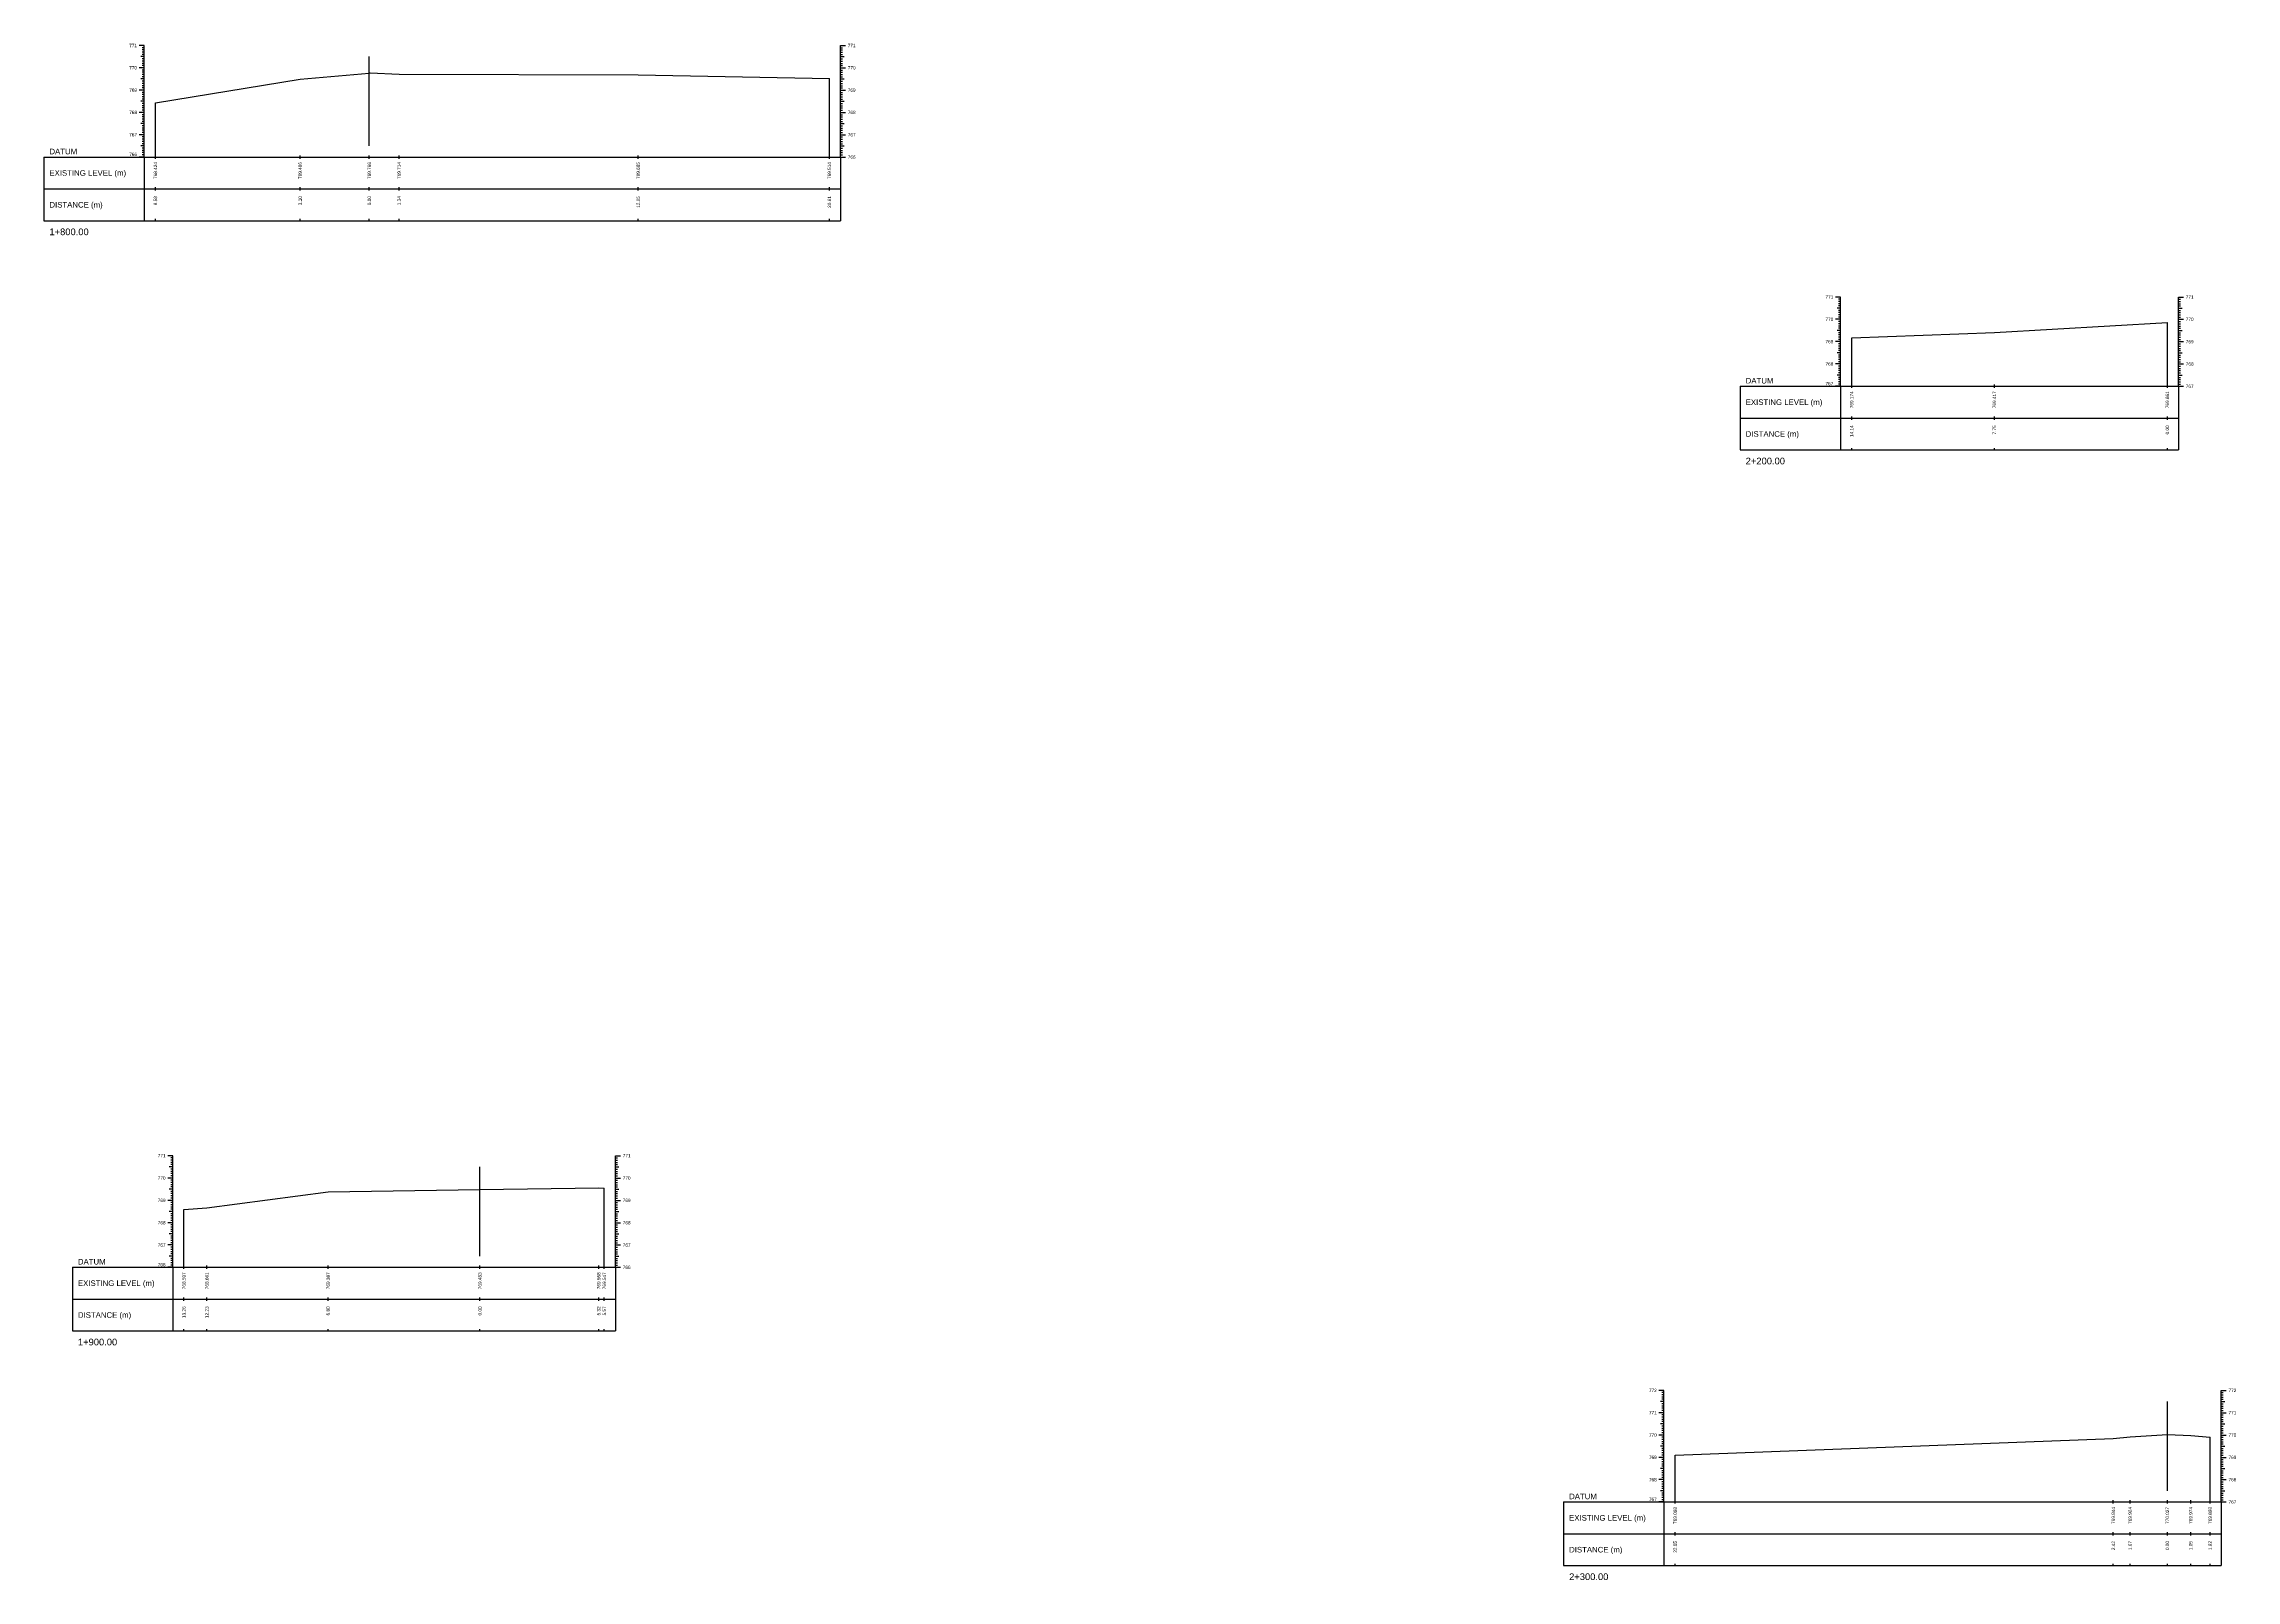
# Model space of a CAD drawing. Header units: millimetres. Extents: x 505 to 14020, y 627 to 6964.
# Drawn here: x 11175 to 12157, y 4709 to 5398 of the extents above; entities that cross this region are included whole.
import ezdxf
from ezdxf.enums import TextEntityAlignment as Align

# ---------------------------------------------------------------- set-up
doc = ezdxf.new("R2010")
doc.units = ezdxf.units.MM
for name, color, linetype in [('CL', 4, 'Continuous'), ('CS_Drawing', 7, 'Continuous'), ('GL', 3, 'Continuous')]:
    doc.layers.add(name, color=color, linetype=linetype)
doc.styles.get("Standard").update_dxf_attribs({"font": 'arial.ttf'})

msp = doc.modelspace()

# ---------------------------------------------------------------- linework, layer by layer
at = {"layer": 'CL', "ltscale": 10}
for p, q in [((11320.826, 5351.814), (11320.826, 5391.814)), ((11370.392, 4854.267), (11370.392, 4894.267)), ((12126.311, 4749.098), (12126.311, 4789.098))]:
    msp.add_line(p, q, dxfattribs=at)
at = {"layer": 'CS_Drawing'}
for p, q in [((11220.026, 5396.814), (11217.776, 5396.814)), ((11220.026, 5396.814), (11218.451, 5396.814)), ((11220.026, 5391.814), (11218.451, 5391.814)), ((11220.026, 5396.814), (11219.126, 5396.814)), ((11220.026, 5395.814), (11219.126, 5395.814)), ((11220.026, 5394.814), (11219.126, 5394.814)), ((11220.026, 5393.814), (11219.126, 5393.814)), ((11220.026, 5392.814), (11219.126, 5392.814)), ((11220.026, 5391.814), (11219.126, 5391.814)), ((11220.026, 5346.814), (11220.026, 5396.814)), ((11531.925, 5396.814), (11534.175, 5396.814)), ((11531.925, 5396.814), (11533.5, 5396.814)), ((11531.925, 5396.814), (11532.825, 5396.814)), ((11531.925, 5346.814), (11531.925, 5396.814)), ((11531.925, 5395.814), (11532.825, 5395.814)), ((11531.925, 5394.814), (11532.825, 5394.814)), ((11531.925, 5393.814), (11532.825, 5393.814)), ((11531.925, 5392.814), (11532.825, 5392.814)), ((11531.925, 5391.814), (11533.5, 5391.814)), ((11531.925, 5391.814), (11532.825, 5391.814)), ((11220.026, 5386.814), (11217.776, 5386.814)), ((11220.026, 5386.814), (11218.451, 5386.814)), ((11220.026, 5390.814), (11219.126, 5390.814)), ((11220.026, 5389.814), (11219.126, 5389.814)), ((11220.026, 5388.814), (11219.126, 5388.814)), ((11220.026, 5387.814), (11219.126, 5387.814)), ((11220.026, 5386.814), (11219.126, 5386.814)), ((11220.026, 5385.814), (11219.126, 5385.814)), ((11220.026, 5384.814), (11219.126, 5384.814)), ((11220.026, 5383.814), (11219.126, 5383.814)), ((11220.026, 5382.814), (11219.126, 5382.814)), ((11526.925, 5346.814), (11526.925, 5381.954)), ((11531.925, 5390.814), (11532.825, 5390.814)), ((11531.925, 5389.814), (11532.825, 5389.814)), ((11531.925, 5388.814), (11532.825, 5388.814)), ((11531.925, 5387.814), (11532.825, 5387.814)), ((11531.925, 5386.814), (11534.175, 5386.814)), ((11531.925, 5386.814), (11533.5, 5386.814)), ((11531.925, 5386.814), (11532.825, 5386.814)), ((11531.925, 5385.814), (11532.825, 5385.814)), ((11531.925, 5384.814), (11532.825, 5384.814)), ((11531.925, 5383.814), (11532.825, 5383.814)), ((11531.925, 5382.814), (11532.825, 5382.814)), ((11220.026, 5376.814), (11217.776, 5376.814)), ((11220.026, 5381.814), (11218.451, 5381.814)), ((11220.026, 5376.814), (11218.451, 5376.814)), ((11220.026, 5381.814), (11219.126, 5381.814)), ((11220.026, 5380.814), (11219.126, 5380.814)), ((11220.026, 5379.814), (11219.126, 5379.814)), ((11220.026, 5378.814), (11219.126, 5378.814)), ((11220.026, 5377.814), (11219.126, 5377.814)), ((11220.026, 5376.814), (11219.126, 5376.814)), ((11220.026, 5375.814), (11219.126, 5375.814)), ((11220.026, 5374.814), (11219.126, 5374.814)), ((11220.026, 5373.814), (11219.126, 5373.814)), ((11220.026, 5372.814), (11219.126, 5372.814)), ((11531.925, 5381.814), (11533.5, 5381.814)), ((11531.925, 5381.814), (11532.825, 5381.814)), ((11531.925, 5380.814), (11532.825, 5380.814)), ((11531.925, 5379.814), (11532.825, 5379.814)), ((11531.925, 5378.814), (11532.825, 5378.814)), ((11531.925, 5377.814), (11532.825, 5377.814)), ((11531.925, 5376.814), (11534.175, 5376.814)), ((11531.925, 5376.814), (11533.5, 5376.814)), ((11531.925, 5376.814), (11532.825, 5376.814)), ((11531.925, 5375.814), (11532.825, 5375.814)), ((11531.925, 5374.814), (11532.825, 5374.814)), ((11531.925, 5373.814), (11532.825, 5373.814)), ((11531.925, 5372.814), (11532.825, 5372.814)), ((11220.026, 5366.814), (11217.776, 5366.814)), ((11220.026, 5371.814), (11218.451, 5371.814)), ((11220.026, 5366.814), (11218.451, 5366.814)), ((11220.026, 5371.814), (11219.126, 5371.814)), ((11220.026, 5370.814), (11219.126, 5370.814)), ((11220.026, 5369.814), (11219.126, 5369.814)), ((11220.026, 5368.814), (11219.126, 5368.814)), ((11220.026, 5367.814), (11219.126, 5367.814)), ((11220.026, 5366.814), (11219.126, 5366.814)), ((11220.026, 5365.814), (11219.126, 5365.814)), ((11220.026, 5364.814), (11219.126, 5364.814)), ((11220.026, 5363.814), (11219.126, 5363.814)), ((11220.026, 5362.814), (11219.126, 5362.814)), ((11225.026, 5346.814), (11225.026, 5371.054)), ((11531.925, 5371.814), (11533.5, 5371.814)), ((11531.925, 5371.814), (11532.825, 5371.814)), ((11531.925, 5370.814), (11532.825, 5370.814)), ((11531.925, 5369.814), (11532.825, 5369.814)), ((11531.925, 5368.814), (11532.825, 5368.814)), ((11531.925, 5367.814), (11532.825, 5367.814)), ((11531.925, 5366.814), (11534.175, 5366.814)), ((11531.925, 5366.814), (11533.5, 5366.814)), ((11531.925, 5366.814), (11532.825, 5366.814)), ((11531.925, 5365.814), (11532.825, 5365.814)), ((11531.925, 5364.814), (11532.825, 5364.814)), ((11531.925, 5363.814), (11532.825, 5363.814)), ((11531.925, 5362.814), (11532.825, 5362.814)), ((11220.026, 5356.814), (11217.776, 5356.814)), ((11220.026, 5361.814), (11218.451, 5361.814)), ((11220.026, 5356.814), (11218.451, 5356.814)), ((11220.026, 5361.814), (11219.126, 5361.814)), ((11220.026, 5360.814), (11219.126, 5360.814)), ((11220.026, 5359.814), (11219.126, 5359.814)), ((11220.026, 5358.814), (11219.126, 5358.814)), ((11220.026, 5357.814), (11219.126, 5357.814)), ((11220.026, 5356.814), (11219.126, 5356.814)), ((11220.026, 5355.814), (11219.126, 5355.814)), ((11220.026, 5354.814), (11219.126, 5354.814)), ((11220.026, 5353.814), (11219.126, 5353.814)), ((11220.026, 5352.814), (11219.126, 5352.814)), ((11531.925, 5361.814), (11533.5, 5361.814)), ((11531.925, 5361.814), (11532.825, 5361.814)), ((11531.925, 5360.814), (11532.825, 5360.814)), ((11531.925, 5359.814), (11532.825, 5359.814)), ((11531.925, 5358.814), (11532.825, 5358.814)), ((11531.925, 5357.814), (11532.825, 5357.814)), ((11531.925, 5356.814), (11534.175, 5356.814)), ((11531.925, 5356.814), (11533.5, 5356.814)), ((11531.925, 5356.814), (11532.825, 5356.814)), ((11531.925, 5355.814), (11532.825, 5355.814)), ((11531.925, 5354.814), (11532.825, 5354.814)), ((11531.925, 5353.814), (11532.825, 5353.814)), ((11531.925, 5352.814), (11532.825, 5352.814)), ((11175.026, 5346.814), (11220.026, 5346.814)), ((11175.026, 5346.814), (11175.026, 5318.314)), ((11220.026, 5346.814), (11217.776, 5346.814)), ((11220.026, 5351.814), (11218.451, 5351.814)), ((11220.026, 5346.814), (11218.451, 5346.814)), ((11220.026, 5351.814), (11219.126, 5351.814)), ((11220.026, 5350.814), (11219.126, 5350.814)), ((11220.026, 5349.814), (11219.126, 5349.814)), ((11220.026, 5348.814), (11219.126, 5348.814)), ((11220.026, 5347.814), (11219.126, 5347.814)), ((11220.026, 5346.814), (11219.126, 5346.814)), ((11220.026, 5346.814), (11531.925, 5346.814)), ((11220.026, 5346.814), (11220.026, 5318.314)), ((11225.026, 5346.064), (11225.026, 5347.564)), ((11289.855, 5346.064), (11289.855, 5347.564)), ((11320.826, 5346.064), (11320.826, 5347.564)), ((11334.181, 5346.064), (11334.181, 5347.564)), ((11441.281, 5346.064), (11441.281, 5347.564)), ((11526.925, 5346.064), (11526.925, 5347.564)), ((11531.925, 5351.814), (11533.5, 5351.814)), ((11531.925, 5351.814), (11532.825, 5351.814)), ((11531.925, 5350.814), (11532.825, 5350.814)), ((11531.925, 5349.814), (11532.825, 5349.814)), ((11531.925, 5348.814), (11532.825, 5348.814)), ((11531.925, 5347.814), (11532.825, 5347.814)), ((11531.925, 5346.814), (11534.175, 5346.814)), ((11531.925, 5346.814), (11533.5, 5346.814)), ((11531.925, 5346.814), (11532.825, 5346.814)), ((11531.925, 5346.814), (11531.925, 5318.314)), ((11225.026, 5331.814), (11225.026, 5333.314)), ((11289.855, 5331.814), (11289.855, 5333.314)), ((11320.826, 5331.814), (11320.826, 5333.314)), ((11334.181, 5331.814), (11334.181, 5333.314)), ((11441.281, 5331.814), (11441.281, 5333.314)), ((11526.925, 5331.814), (11526.925, 5333.314)), ((11175.026, 5332.564), (11220.026, 5332.564)), ((11220.026, 5332.564), (11531.925, 5332.564)), ((11220.026, 5332.564), (11531.925, 5332.564)), ((11175.026, 5318.314), (11220.026, 5318.314)), ((11220.026, 5318.314), (11531.925, 5318.314)), ((11225.026, 5318.314), (11225.026, 5319.064)), ((11289.855, 5318.314), (11289.855, 5319.064)), ((11320.826, 5318.314), (11320.826, 5319.064)), ((11334.181, 5318.314), (11334.181, 5319.064)), ((11441.281, 5318.314), (11441.281, 5319.064)), ((11526.925, 5318.314), (11526.925, 5319.064)), ((11979.911, 5284.098), (11977.661, 5284.098)), ((11979.911, 5284.098), (11978.336, 5284.098)), ((11979.911, 5244.098), (11979.911, 5284.098)), ((12131.311, 5284.098), (12133.561, 5284.098)), ((12131.311, 5284.098), (12132.886, 5284.098)), ((12131.311, 5244.098), (12131.311, 5284.098)), ((11979.911, 5274.098), (11977.661, 5274.098)), ((11979.911, 5279.098), (11978.336, 5279.098)), ((11979.911, 5274.098), (11978.336, 5274.098)), ((11979.911, 5283.098), (11979.011, 5283.098)), ((11979.911, 5282.098), (11979.011, 5282.098)), ((11979.911, 5281.098), (11979.011, 5281.098)), ((11979.911, 5280.098), (11979.011, 5280.098)), ((11979.911, 5279.098), (11979.011, 5279.098)), ((11979.911, 5278.098), (11979.011, 5278.098)), ((11979.911, 5277.098), (11979.011, 5277.098)), ((11979.911, 5276.098), (11979.011, 5276.098)), ((11979.911, 5275.098), (11979.011, 5275.098)), ((11979.911, 5274.098), (11979.011, 5274.098)), ((12131.311, 5283.098), (12132.211, 5283.098)), ((12131.311, 5282.098), (12132.211, 5282.098)), ((12131.311, 5281.098), (12132.211, 5281.098)), ((12131.311, 5280.098), (12132.211, 5280.098)), ((12131.311, 5279.098), (12132.886, 5279.098)), ((12131.311, 5279.098), (12132.211, 5279.098)), ((12131.311, 5278.098), (12132.211, 5278.098)), ((12131.311, 5277.098), (12132.211, 5277.098)), ((12131.311, 5276.098), (12132.211, 5276.098)), ((12131.311, 5275.098), (12132.211, 5275.098)), ((12131.311, 5274.098), (12133.561, 5274.098)), ((12131.311, 5274.098), (12132.886, 5274.098)), ((12131.311, 5274.098), (12132.211, 5274.098)), ((11979.911, 5264.098), (11977.661, 5264.098)), ((11979.911, 5269.098), (11978.336, 5269.098)), ((11979.911, 5264.098), (11978.336, 5264.098)), ((11979.911, 5273.098), (11979.011, 5273.098)), ((11979.911, 5272.098), (11979.011, 5272.098)), ((11979.911, 5271.098), (11979.011, 5271.098)), ((11979.911, 5270.098), (11979.011, 5270.098)), ((11979.911, 5269.098), (11979.011, 5269.098)), ((11979.911, 5268.098), (11979.011, 5268.098)), ((11979.911, 5267.098), (11979.011, 5267.098)), ((11979.911, 5266.098), (11979.011, 5266.098)), ((11979.911, 5265.098), (11979.011, 5265.098)), ((11979.911, 5264.098), (11979.011, 5264.098)), ((11984.911, 5244.098), (11984.911, 5265.838)), ((12126.311, 5244.098), (12126.311, 5272.708)), ((12131.311, 5273.098), (12132.211, 5273.098)), ((12131.311, 5272.098), (12132.211, 5272.098)), ((12131.311, 5271.098), (12132.211, 5271.098)), ((12131.311, 5270.098), (12132.211, 5270.098)), ((12131.311, 5269.098), (12132.886, 5269.098)), ((12131.311, 5269.098), (12132.211, 5269.098)), ((12131.311, 5268.098), (12132.211, 5268.098)), ((12131.311, 5267.098), (12132.211, 5267.098)), ((12131.311, 5266.098), (12132.211, 5266.098)), ((12131.311, 5265.098), (12132.211, 5265.098)), ((12131.311, 5264.098), (12133.561, 5264.098)), ((12131.311, 5264.098), (12132.886, 5264.098)), ((12131.311, 5264.098), (12132.211, 5264.098)), ((11979.911, 5259.098), (11978.336, 5259.098)), ((11979.911, 5263.098), (11979.011, 5263.098)), ((11979.911, 5262.098), (11979.011, 5262.098)), ((11979.911, 5261.098), (11979.011, 5261.098)), ((11979.911, 5260.098), (11979.011, 5260.098)), ((11979.911, 5259.098), (11979.011, 5259.098)), ((11979.911, 5258.098), (11979.011, 5258.098)), ((11979.911, 5257.098), (11979.011, 5257.098)), ((11979.911, 5256.098), (11979.011, 5256.098)), ((11979.911, 5255.098), (11979.011, 5255.098)), ((12131.311, 5263.098), (12132.211, 5263.098)), ((12131.311, 5262.098), (12132.211, 5262.098)), ((12131.311, 5261.098), (12132.211, 5261.098)), ((12131.311, 5260.098), (12132.211, 5260.098)), ((12131.311, 5259.098), (12132.886, 5259.098)), ((12131.311, 5259.098), (12132.211, 5259.098)), ((12131.311, 5258.098), (12132.211, 5258.098)), ((12131.311, 5257.098), (12132.211, 5257.098)), ((12131.311, 5256.098), (12132.211, 5256.098)), ((12131.311, 5255.098), (12132.211, 5255.098)), ((11979.911, 5254.098), (11977.661, 5254.098)), ((11979.911, 5254.098), (11978.336, 5254.098)), ((11979.911, 5249.098), (11978.336, 5249.098)), ((11979.911, 5254.098), (11979.011, 5254.098)), ((11979.911, 5253.098), (11979.011, 5253.098)), ((11979.911, 5252.098), (11979.011, 5252.098)), ((11979.911, 5251.098), (11979.011, 5251.098)), ((11979.911, 5250.098), (11979.011, 5250.098)), ((11979.911, 5249.098), (11979.011, 5249.098)), ((11979.911, 5248.098), (11979.011, 5248.098)), ((11979.911, 5247.098), (11979.011, 5247.098)), ((11979.911, 5246.098), (11979.011, 5246.098)), ((11979.911, 5245.098), (11979.011, 5245.098)), ((11984.911, 5243.348), (11984.911, 5244.848)), ((12048.826, 5243.348), (12048.826, 5244.848)), ((12126.311, 5243.348), (12126.311, 5244.848)), ((12131.311, 5254.098), (12133.561, 5254.098)), ((12131.311, 5254.098), (12132.886, 5254.098)), ((12131.311, 5254.098), (12132.211, 5254.098)), ((12131.311, 5253.098), (12132.211, 5253.098)), ((12131.311, 5252.098), (12132.211, 5252.098)), ((12131.311, 5251.098), (12132.211, 5251.098)), ((12131.311, 5250.098), (12132.211, 5250.098)), ((12131.311, 5249.098), (12132.886, 5249.098)), ((12131.311, 5249.098), (12132.211, 5249.098)), ((12131.311, 5248.098), (12132.211, 5248.098)), ((12131.311, 5247.098), (12132.211, 5247.098)), ((12131.311, 5246.098), (12132.211, 5246.098)), ((12131.311, 5245.098), (12132.211, 5245.098)), ((11934.911, 5244.098), (11979.911, 5244.098)), ((11934.911, 5244.098), (11934.911, 5215.598)), ((11979.911, 5244.098), (11977.661, 5244.098)), ((11979.911, 5244.098), (11978.336, 5244.098)), ((11979.911, 5244.098), (11979.011, 5244.098)), ((11979.911, 5244.098), (12131.311, 5244.098)), ((11979.911, 5244.098), (11979.911, 5215.598)), ((12131.311, 5244.098), (12133.561, 5244.098)), ((12131.311, 5244.098), (12132.886, 5244.098)), ((12131.311, 5244.098), (12132.211, 5244.098)), ((12131.311, 5244.098), (12131.311, 5215.598)), ((11934.911, 5229.848), (11979.911, 5229.848)), ((11979.911, 5229.848), (12131.311, 5229.848)), ((11979.911, 5229.848), (12131.311, 5229.848)), ((11984.911, 5229.098), (11984.911, 5230.598)), ((12048.826, 5229.098), (12048.826, 5230.598)), ((12126.311, 5229.098), (12126.311, 5230.598)), ((11934.911, 5215.598), (11979.911, 5215.598)), ((11979.911, 5215.598), (12131.311, 5215.598)), ((11984.911, 5215.598), (11984.911, 5216.348)), ((12048.826, 5215.598), (12048.826, 5216.348)), ((12126.311, 5215.598), (12126.311, 5216.348)), ((11232.792, 4899.267), (11230.542, 4899.267)), ((11232.792, 4899.267), (11231.217, 4899.267)), ((11232.792, 4894.267), (11231.217, 4894.267)), ((11232.792, 4899.267), (11231.892, 4899.267)), ((11232.792, 4898.267), (11231.892, 4898.267)), ((11232.792, 4897.267), (11231.892, 4897.267)), ((11232.792, 4896.267), (11231.892, 4896.267)), ((11232.792, 4895.267), (11231.892, 4895.267)), ((11232.792, 4894.267), (11231.892, 4894.267)), ((11232.792, 4893.267), (11231.892, 4893.267)), ((11232.792, 4892.267), (11231.892, 4892.267)), ((11232.792, 4891.267), (11231.892, 4891.267)), ((11232.792, 4849.267), (11232.792, 4899.267)), ((11431.106, 4899.267), (11433.356, 4899.267)), ((11431.106, 4899.267), (11432.681, 4899.267)), ((11431.106, 4899.267), (11432.006, 4899.267)), ((11431.106, 4849.267), (11431.106, 4899.267)), ((11431.106, 4898.267), (11432.006, 4898.267)), ((11431.106, 4897.267), (11432.006, 4897.267)), ((11431.106, 4896.267), (11432.006, 4896.267)), ((11431.106, 4895.267), (11432.006, 4895.267)), ((11431.106, 4894.267), (11432.681, 4894.267)), ((11431.106, 4894.267), (11432.006, 4894.267)), ((11431.106, 4893.267), (11432.006, 4893.267)), ((11431.106, 4892.267), (11432.006, 4892.267)), ((11431.106, 4891.267), (11432.006, 4891.267)), ((11232.792, 4889.267), (11230.542, 4889.267)), ((11232.792, 4889.267), (11231.217, 4889.267)), ((11232.792, 4884.267), (11231.217, 4884.267)), ((11232.792, 4890.267), (11231.892, 4890.267)), ((11232.792, 4889.267), (11231.892, 4889.267)), ((11232.792, 4888.267), (11231.892, 4888.267)), ((11232.792, 4887.267), (11231.892, 4887.267)), ((11232.792, 4886.267), (11231.892, 4886.267)), ((11232.792, 4885.267), (11231.892, 4885.267)), ((11232.792, 4884.267), (11231.892, 4884.267)), ((11232.792, 4883.267), (11231.892, 4883.267)), ((11232.792, 4882.267), (11231.892, 4882.267)), ((11232.792, 4881.267), (11231.892, 4881.267)), ((11426.106, 4849.267), (11426.106, 4884.737)), ((11431.106, 4890.267), (11432.006, 4890.267)), ((11431.106, 4889.267), (11433.356, 4889.267)), ((11431.106, 4889.267), (11432.681, 4889.267)), ((11431.106, 4889.267), (11432.006, 4889.267)), ((11431.106, 4888.267), (11432.006, 4888.267)), ((11431.106, 4887.267), (11432.006, 4887.267)), ((11431.106, 4886.267), (11432.006, 4886.267)), ((11431.106, 4885.267), (11432.006, 4885.267)), ((11431.106, 4884.267), (11432.681, 4884.267)), ((11431.106, 4884.267), (11432.006, 4884.267)), ((11431.106, 4883.267), (11432.006, 4883.267)), ((11431.106, 4882.267), (11432.006, 4882.267)), ((11431.106, 4881.267), (11432.006, 4881.267)), ((11232.792, 4879.267), (11230.542, 4879.267)), ((11232.792, 4879.267), (11231.217, 4879.267)), ((11232.792, 4874.267), (11231.217, 4874.267)), ((11232.792, 4880.267), (11231.892, 4880.267)), ((11232.792, 4879.267), (11231.892, 4879.267)), ((11232.792, 4878.267), (11231.892, 4878.267)), ((11232.792, 4877.267), (11231.892, 4877.267)), ((11232.792, 4876.267), (11231.892, 4876.267)), ((11232.792, 4875.267), (11231.892, 4875.267)), ((11232.792, 4874.267), (11231.892, 4874.267)), ((11232.792, 4873.267), (11231.892, 4873.267)), ((11232.792, 4872.267), (11231.892, 4872.267)), ((11232.792, 4871.267), (11231.892, 4871.267)), ((11237.792, 4849.267), (11237.792, 4875.237)), ((11431.106, 4880.267), (11432.006, 4880.267)), ((11431.106, 4879.267), (11433.356, 4879.267)), ((11431.106, 4879.267), (11432.681, 4879.267)), ((11431.106, 4879.267), (11432.006, 4879.267)), ((11431.106, 4878.267), (11432.006, 4878.267)), ((11431.106, 4877.267), (11432.006, 4877.267)), ((11431.106, 4876.267), (11432.006, 4876.267)), ((11431.106, 4875.267), (11432.006, 4875.267)), ((11431.106, 4874.267), (11432.681, 4874.267)), ((11431.106, 4874.267), (11432.006, 4874.267)), ((11431.106, 4873.267), (11432.006, 4873.267)), ((11431.106, 4872.267), (11432.006, 4872.267)), ((11431.106, 4871.267), (11432.006, 4871.267)), ((11232.792, 4869.267), (11230.542, 4869.267)), ((11232.792, 4869.267), (11231.217, 4869.267)), ((11232.792, 4864.267), (11231.217, 4864.267)), ((11232.792, 4870.267), (11231.892, 4870.267)), ((11232.792, 4869.267), (11231.892, 4869.267)), ((11232.792, 4868.267), (11231.892, 4868.267)), ((11232.792, 4867.267), (11231.892, 4867.267)), ((11232.792, 4866.267), (11231.892, 4866.267)), ((11232.792, 4865.267), (11231.892, 4865.267)), ((11232.792, 4864.267), (11231.892, 4864.267)), ((11232.792, 4863.267), (11231.892, 4863.267)), ((11232.792, 4862.267), (11231.892, 4862.267)), ((11431.106, 4870.267), (11432.006, 4870.267)), ((11431.106, 4869.267), (11433.356, 4869.267)), ((11431.106, 4869.267), (11432.681, 4869.267)), ((11431.106, 4869.267), (11432.006, 4869.267)), ((11431.106, 4868.267), (11432.006, 4868.267)), ((11431.106, 4867.267), (11432.006, 4867.267)), ((11431.106, 4866.267), (11432.006, 4866.267)), ((11431.106, 4865.267), (11432.006, 4865.267)), ((11431.106, 4864.267), (11432.681, 4864.267)), ((11431.106, 4864.267), (11432.006, 4864.267)), ((11431.106, 4863.267), (11432.006, 4863.267)), ((11431.106, 4862.267), (11432.006, 4862.267)), ((11232.792, 4859.267), (11230.542, 4859.267)), ((11232.792, 4859.267), (11231.217, 4859.267)), ((11232.792, 4854.267), (11231.217, 4854.267)), ((11232.792, 4861.267), (11231.892, 4861.267)), ((11232.792, 4860.267), (11231.892, 4860.267)), ((11232.792, 4859.267), (11231.892, 4859.267)), ((11232.792, 4858.267), (11231.892, 4858.267)), ((11232.792, 4857.267), (11231.892, 4857.267)), ((11232.792, 4856.267), (11231.892, 4856.267)), ((11232.792, 4855.267), (11231.892, 4855.267)), ((11232.792, 4854.267), (11231.892, 4854.267)), ((11232.792, 4853.267), (11231.892, 4853.267)), ((11232.792, 4852.267), (11231.892, 4852.267)), ((11431.106, 4861.267), (11432.006, 4861.267)), ((11431.106, 4860.267), (11432.006, 4860.267)), ((11431.106, 4859.267), (11433.356, 4859.267)), ((11431.106, 4859.267), (11432.681, 4859.267)), ((11431.106, 4859.267), (11432.006, 4859.267)), ((11431.106, 4858.267), (11432.006, 4858.267)), ((11431.106, 4857.267), (11432.006, 4857.267)), ((11431.106, 4856.267), (11432.006, 4856.267)), ((11431.106, 4855.267), (11432.006, 4855.267)), ((11431.106, 4854.267), (11432.681, 4854.267)), ((11431.106, 4854.267), (11432.006, 4854.267)), ((11431.106, 4853.267), (11432.006, 4853.267)), ((11431.106, 4852.267), (11432.006, 4852.267)), ((11187.792, 4849.267), (11232.792, 4849.267)), ((11187.792, 4849.267), (11187.792, 4820.767)), ((11232.792, 4849.267), (11230.542, 4849.267)), ((11232.792, 4849.267), (11231.217, 4849.267)), ((11232.792, 4851.267), (11231.892, 4851.267)), ((11232.792, 4850.267), (11231.892, 4850.267)), ((11232.792, 4849.267), (11231.892, 4849.267)), ((11232.792, 4849.267), (11431.106, 4849.267)), ((11232.792, 4849.267), (11232.792, 4820.767)), ((11237.792, 4848.517), (11237.792, 4850.017)), ((11248.082, 4848.517), (11248.082, 4850.017)), ((11302.361, 4848.517), (11302.361, 4850.017)), ((11370.392, 4848.517), (11370.392, 4850.017)), ((11423.602, 4848.517), (11423.602, 4850.017)), ((11426.106, 4848.517), (11426.106, 4850.017)), ((11431.106, 4851.267), (11432.006, 4851.267)), ((11431.106, 4850.267), (11432.006, 4850.267)), ((11431.106, 4849.267), (11433.356, 4849.267)), ((11431.106, 4849.267), (11432.681, 4849.267)), ((11431.106, 4849.267), (11432.006, 4849.267)), ((11431.106, 4849.267), (11431.106, 4820.767)), ((11187.792, 4835.017), (11232.792, 4835.017)), ((11232.792, 4835.017), (11431.106, 4835.017)), ((11232.792, 4835.017), (11431.106, 4835.017)), ((11237.792, 4834.267), (11237.792, 4835.767)), ((11248.082, 4834.267), (11248.082, 4835.767)), ((11302.361, 4834.267), (11302.361, 4835.767)), ((11370.392, 4834.267), (11370.392, 4835.767)), ((11423.602, 4834.267), (11423.602, 4835.767)), ((11426.106, 4834.267), (11426.106, 4835.767)), ((11187.792, 4820.767), (11232.792, 4820.767)), ((11232.792, 4820.767), (11431.106, 4820.767)), ((11237.792, 4820.767), (11237.792, 4821.517)), ((11248.082, 4820.767), (11248.082, 4821.517)), ((11302.361, 4820.767), (11302.361, 4821.517)), ((11370.392, 4820.767), (11370.392, 4821.517)), ((11423.602, 4820.767), (11423.602, 4821.517)), ((11426.106, 4820.767), (11426.106, 4821.517)), ((11900.811, 4794.098), (11898.561, 4794.098)), ((11900.811, 4794.098), (11899.236, 4794.098)), ((11900.811, 4794.098), (11899.911, 4794.098)), ((11900.811, 4793.098), (11899.911, 4793.098)), ((11900.811, 4744.098), (11900.811, 4794.098)), ((12150.462, 4794.098), (12152.712, 4794.098)), ((12150.462, 4794.098), (12152.037, 4794.098)), ((12150.462, 4794.098), (12151.362, 4794.098)), ((12150.462, 4744.098), (12150.462, 4794.098)), ((12150.462, 4793.098), (12151.362, 4793.098)), ((11900.811, 4784.098), (11898.561, 4784.098)), ((11900.811, 4789.098), (11899.236, 4789.098)), ((11900.811, 4784.098), (11899.236, 4784.098)), ((11900.811, 4792.098), (11899.911, 4792.098)), ((11900.811, 4791.098), (11899.911, 4791.098)), ((11900.811, 4790.098), (11899.911, 4790.098)), ((11900.811, 4789.098), (11899.911, 4789.098)), ((11900.811, 4788.098), (11899.911, 4788.098)), ((11900.811, 4787.098), (11899.911, 4787.098)), ((11900.811, 4786.098), (11899.911, 4786.098)), ((11900.811, 4785.098), (11899.911, 4785.098)), ((11900.811, 4784.098), (11899.911, 4784.098)), ((11900.811, 4783.098), (11899.911, 4783.098)), ((12150.462, 4792.098), (12151.362, 4792.098)), ((12150.462, 4791.098), (12151.362, 4791.098)), ((12150.462, 4790.098), (12151.362, 4790.098)), ((12150.462, 4789.098), (12152.037, 4789.098)), ((12150.462, 4789.098), (12151.362, 4789.098)), ((12150.462, 4788.098), (12151.362, 4788.098)), ((12150.462, 4787.098), (12151.362, 4787.098)), ((12150.462, 4786.098), (12151.362, 4786.098)), ((12150.462, 4785.098), (12151.362, 4785.098)), ((12150.462, 4784.098), (12152.712, 4784.098)), ((12150.462, 4784.098), (12152.037, 4784.098)), ((12150.462, 4784.098), (12151.362, 4784.098)), ((12150.462, 4783.098), (12151.362, 4783.098)), ((11900.811, 4774.098), (11898.561, 4774.098)), ((11900.811, 4779.098), (11899.236, 4779.098)), ((11900.811, 4774.098), (11899.236, 4774.098)), ((11900.811, 4782.098), (11899.911, 4782.098)), ((11900.811, 4781.098), (11899.911, 4781.098)), ((11900.811, 4780.098), (11899.911, 4780.098)), ((11900.811, 4779.098), (11899.911, 4779.098)), ((11900.811, 4778.098), (11899.911, 4778.098)), ((11900.811, 4777.098), (11899.911, 4777.098)), ((11900.811, 4776.098), (11899.911, 4776.098)), ((11900.811, 4775.098), (11899.911, 4775.098)), ((11900.811, 4774.098), (11899.911, 4774.098)), ((11900.811, 4773.098), (11899.911, 4773.098)), ((12145.462, 4744.098), (12145.462, 4773.078)), ((12150.462, 4782.098), (12151.362, 4782.098)), ((12150.462, 4781.098), (12151.362, 4781.098)), ((12150.462, 4780.098), (12151.362, 4780.098)), ((12150.462, 4779.098), (12152.037, 4779.098)), ((12150.462, 4779.098), (12151.362, 4779.098)), ((12150.462, 4778.098), (12151.362, 4778.098)), ((12150.462, 4777.098), (12151.362, 4777.098)), ((12150.462, 4776.098), (12151.362, 4776.098)), ((12150.462, 4775.098), (12151.362, 4775.098)), ((12150.462, 4774.098), (12152.712, 4774.098)), ((12150.462, 4774.098), (12152.037, 4774.098)), ((12150.462, 4774.098), (12151.362, 4774.098)), ((12150.462, 4773.098), (12151.362, 4773.098)), ((11900.811, 4764.098), (11898.561, 4764.098)), ((11900.811, 4769.098), (11899.236, 4769.098)), ((11900.811, 4764.098), (11899.236, 4764.098)), ((11900.811, 4772.098), (11899.911, 4772.098)), ((11900.811, 4771.098), (11899.911, 4771.098)), ((11900.811, 4770.098), (11899.911, 4770.098)), ((11900.811, 4769.098), (11899.911, 4769.098)), ((11900.811, 4768.098), (11899.911, 4768.098)), ((11900.811, 4767.098), (11899.911, 4767.098)), ((11900.811, 4766.098), (11899.911, 4766.098)), ((11900.811, 4765.098), (11899.911, 4765.098)), ((11900.811, 4764.098), (11899.911, 4764.098)), ((11905.811, 4744.098), (11905.811, 4765.078)), ((12150.462, 4772.098), (12151.362, 4772.098)), ((12150.462, 4771.098), (12151.362, 4771.098)), ((12150.462, 4770.098), (12151.362, 4770.098)), ((12150.462, 4769.098), (12152.037, 4769.098)), ((12150.462, 4769.098), (12151.362, 4769.098)), ((12150.462, 4768.098), (12151.362, 4768.098)), ((12150.462, 4767.098), (12151.362, 4767.098)), ((12150.462, 4766.098), (12151.362, 4766.098)), ((12150.462, 4765.098), (12151.362, 4765.098)), ((12150.462, 4764.098), (12152.712, 4764.098)), ((12150.462, 4764.098), (12152.037, 4764.098)), ((12150.462, 4764.098), (12151.362, 4764.098)), ((11900.811, 4754.098), (11898.561, 4754.098)), ((11900.811, 4759.098), (11899.236, 4759.098)), ((11900.811, 4754.098), (11899.236, 4754.098)), ((11900.811, 4763.098), (11899.911, 4763.098)), ((11900.811, 4762.098), (11899.911, 4762.098)), ((11900.811, 4761.098), (11899.911, 4761.098)), ((11900.811, 4760.098), (11899.911, 4760.098)), ((11900.811, 4759.098), (11899.911, 4759.098)), ((11900.811, 4758.098), (11899.911, 4758.098)), ((11900.811, 4757.098), (11899.911, 4757.098)), ((11900.811, 4756.098), (11899.911, 4756.098)), ((11900.811, 4755.098), (11899.911, 4755.098)), ((11900.811, 4754.098), (11899.911, 4754.098)), ((12150.462, 4763.098), (12151.362, 4763.098)), ((12150.462, 4762.098), (12151.362, 4762.098)), ((12150.462, 4761.098), (12151.362, 4761.098)), ((12150.462, 4760.098), (12151.362, 4760.098)), ((12150.462, 4759.098), (12152.037, 4759.098)), ((12150.462, 4759.098), (12151.362, 4759.098)), ((12150.462, 4758.098), (12151.362, 4758.098)), ((12150.462, 4757.098), (12151.362, 4757.098)), ((12150.462, 4756.098), (12151.362, 4756.098)), ((12150.462, 4755.098), (12151.362, 4755.098)), ((12150.462, 4754.098), (12152.712, 4754.098)), ((12150.462, 4754.098), (12152.037, 4754.098)), ((12150.462, 4754.098), (12151.362, 4754.098)), ((11855.811, 4744.098), (11900.811, 4744.098)), ((11855.811, 4744.098), (11855.811, 4715.598)), ((11900.811, 4744.098), (11898.561, 4744.098)), ((11900.811, 4749.098), (11899.236, 4749.098)), ((11900.811, 4744.098), (11899.236, 4744.098)), ((11900.811, 4753.098), (11899.911, 4753.098)), ((11900.811, 4752.098), (11899.911, 4752.098)), ((11900.811, 4751.098), (11899.911, 4751.098)), ((11900.811, 4750.098), (11899.911, 4750.098)), ((11900.811, 4749.098), (11899.911, 4749.098)), ((11900.811, 4748.098), (11899.911, 4748.098)), ((11900.811, 4747.098), (11899.911, 4747.098)), ((11900.811, 4746.098), (11899.911, 4746.098)), ((11900.811, 4745.098), (11899.911, 4745.098)), ((11900.811, 4744.098), (11899.911, 4744.098)), ((11900.811, 4744.098), (12150.462, 4744.098)), ((11900.811, 4744.098), (11900.811, 4715.598)), ((11905.811, 4743.348), (11905.811, 4744.848)), ((12102.084, 4743.348), (12102.084, 4744.848)), ((12109.622, 4743.348), (12109.622, 4744.848)), ((12126.311, 4743.348), (12126.311, 4744.848)), ((12136.796, 4743.348), (12136.796, 4744.848)), ((12145.462, 4743.348), (12145.462, 4744.848)), ((12150.462, 4753.098), (12151.362, 4753.098)), ((12150.462, 4752.098), (12151.362, 4752.098)), ((12150.462, 4751.098), (12151.362, 4751.098)), ((12150.462, 4750.098), (12151.362, 4750.098)), ((12150.462, 4749.098), (12152.037, 4749.098)), ((12150.462, 4749.098), (12151.362, 4749.098)), ((12150.462, 4748.098), (12151.362, 4748.098)), ((12150.462, 4747.098), (12151.362, 4747.098)), ((12150.462, 4746.098), (12151.362, 4746.098)), ((12150.462, 4745.098), (12151.362, 4745.098)), ((12150.462, 4744.098), (12152.712, 4744.098)), ((12150.462, 4744.098), (12152.037, 4744.098)), ((12150.462, 4744.098), (12151.362, 4744.098)), ((12150.462, 4744.098), (12150.462, 4715.598)), ((11855.811, 4729.848), (11900.811, 4729.848)), ((11900.811, 4729.848), (12150.462, 4729.848)), ((11900.811, 4729.848), (12150.462, 4729.848)), ((11905.811, 4729.098), (11905.811, 4730.598)), ((12102.084, 4729.098), (12102.084, 4730.598)), ((12109.622, 4729.098), (12109.622, 4730.598)), ((12126.311, 4729.098), (12126.311, 4730.598)), ((12136.796, 4729.098), (12136.796, 4730.598)), ((12145.462, 4729.098), (12145.462, 4730.598)), ((11855.811, 4715.598), (11900.811, 4715.598)), ((11900.811, 4715.598), (12150.462, 4715.598)), ((11905.811, 4715.598), (11905.811, 4716.348)), ((12102.084, 4715.598), (12102.084, 4716.348)), ((12109.622, 4715.598), (12109.622, 4716.348)), ((12126.311, 4715.598), (12126.311, 4716.348)), ((12136.796, 4715.598), (12136.796, 4716.348)), ((12145.462, 4715.598), (12145.462, 4716.348))]:
    msp.add_line(p, q, dxfattribs=at)
at = {"layer": 'GL'}
for points in [[(11225.026, 5371.054), (11289.855, 5381.674), (11320.826, 5384.474), (11321.206, 5384.504), (11334.181, 5383.954), (11441.281, 5383.664), (11526.925, 5381.954)], [(11984.911, 5265.838), (12048.826, 5268.268), (12126.311, 5272.708)], [(11237.792, 4875.237), (11248.082, 4875.877), (11302.361, 4883.137), (11370.392, 4884.097), (11423.602, 4884.847), (11426.106, 4884.737)], [(11905.811, 4765.078), (12102.084, 4772.538), (12109.622, 4773.338), (12126.311, 4774.368), (12136.796, 4773.838), (12145.462, 4773.078)]]:
    msp.add_lwpolyline(points, dxfattribs=at)

# ---------------------------------------------------------------- texts
at = {"layer": 'CS_Drawing'}
for s, p in [('771', (11216.776, 5396.814)), ('770', (11216.776, 5386.814)), ('769', (11216.776, 5376.814)), ('768', (11216.776, 5366.814)), ('767', (11216.776, 5356.814)), ('771', (11976.661, 5284.098)), ('770', (11976.661, 5274.098)), ('769', (11976.661, 5264.098)), ('768', (11976.661, 5254.098)), ('771', (11229.542, 4899.267)), ('770', (11229.542, 4889.267)), ('769', (11229.542, 4879.267)), ('768', (11229.542, 4869.267)), ('767', (11229.542, 4859.267)), ('772', (11897.561, 4794.098)), ('771', (11897.561, 4784.098)), ('770', (11897.561, 4774.098)), ('769', (11897.561, 4764.098)), ('768', (11897.561, 4754.098))]:
    msp.add_text(s, height=1.5, dxfattribs=at).set_placement(p, align=Align.MIDDLE_RIGHT)
for s, height, p in [('771', 1.5, (11535.175, 5396.814)), ('770', 1.5, (11535.175, 5386.814)), ('769', 1.5, (11535.175, 5376.814)), ('768', 1.5, (11535.175, 5366.814)), ('767', 1.5, (11535.175, 5356.814)), ('DATUM', 2.5, (11177.526, 5349.314)), ('766', 1.5, (11535.175, 5346.814)), ('766', 1.5, (11535.175, 5346.814)), ('EXISTING LEVEL (m)', 2.5, (11177.526, 5339.689)), ('DISTANCE (m)', 2.5, (11177.526, 5325.439)), ('1+800.00', 3, (11177.526, 5313.314)), ('771', 1.5, (12134.561, 5284.098)), ('770', 1.5, (12134.561, 5274.098)), ('769', 1.5, (12134.561, 5264.098)), ('768', 1.5, (12134.561, 5254.098)), ('DATUM', 2.5, (11937.411, 5246.598)), ('767', 1.5, (12134.561, 5244.098)), ('767', 1.5, (12134.561, 5244.098)), ('EXISTING LEVEL (m)', 2.5, (11937.411, 5236.973)), ('DISTANCE (m)', 2.5, (11937.411, 5222.723)), ('2+200.00', 3, (11937.411, 5210.598)), ('771', 1.5, (11434.356, 4899.267)), ('770', 1.5, (11434.356, 4889.267)), ('769', 1.5, (11434.356, 4879.267)), ('768', 1.5, (11434.356, 4869.267)), ('DATUM', 2.5, (11190.292, 4851.767)), ('767', 1.5, (11434.356, 4859.267)), ('EXISTING LEVEL (m)', 2.5, (11190.292, 4842.142)), ('766', 1.5, (11434.356, 4849.267)), ('766', 1.5, (11434.356, 4849.267)), ('DISTANCE (m)', 2.5, (11190.292, 4827.892)), ('1+900.00', 3, (11190.292, 4815.767)), ('772', 1.5, (12153.712, 4794.098)), ('771', 1.5, (12153.712, 4784.098)), ('770', 1.5, (12153.712, 4774.098)), ('769', 1.5, (12153.712, 4764.098)), ('768', 1.5, (12153.712, 4754.098)), ('DATUM', 2.5, (11858.311, 4746.598)), ('767', 1.5, (12153.712, 4744.098)), ('767', 1.5, (12153.712, 4744.098)), ('EXISTING LEVEL (m)', 2.5, (11858.311, 4736.973)), ('DISTANCE (m)', 2.5, (11858.311, 4722.723)), ('2+300.00', 3, (11858.311, 4710.598))]:
    msp.add_text(s, height=height, dxfattribs=at).set_placement(p, align=Align.MIDDLE_LEFT)
for s, p in [('766', (11216.776, 5347.264)), ('767', (11976.661, 5244.548)), ('766', (11229.542, 4849.717)), ('767', (11897.561, 4744.548))]:
    msp.add_text(s, height=1.5, dxfattribs=at).set_placement(p, align=Align.RIGHT)
for s, p in [('768.424', (11225.026, 5344.564)), ('769.486', (11289.855, 5344.564)), ('769.766', (11320.826, 5344.564)), ('769.714', (11334.181, 5344.564)), ('769.685', (11441.281, 5344.564)), ('769.514', (11526.925, 5344.564)), ('9.58', (11225.026, 5329.314)), ('3.10', (11289.855, 5329.314)), ('0.00', (11320.826, 5329.314)), ('1.34', (11334.181, 5329.314)), ('12.05', (11441.281, 5329.314)), ('20.61', (11526.925, 5329.314)), ('769.174', (11984.911, 5241.848)), ('769.417', (12048.826, 5241.848)), ('769.861', (12126.311, 5241.848)), ('14.14', (11984.911, 5226.598)), ('7.75', (12048.826, 5226.598)), ('0.00', (12126.311, 5226.598)), ('768.597', (11237.792, 4847.017)), ('768.661', (11248.082, 4847.017)), ('769.387', (11302.361, 4847.017)), ('769.483', (11370.392, 4847.017)), ('769.558', (11423.602, 4847.017)), ('769.547', (11426.106, 4847.017)), ('13.26', (11237.792, 4831.767)), ('12.23', (11248.082, 4831.767)), ('6.80', (11302.361, 4831.767)), ('0.00', (11370.392, 4831.767)), ('5.32', (11423.602, 4831.767)), ('5.57', (11426.106, 4831.767)), ('769.098', (11905.811, 4741.848)), ('769.844', (12102.084, 4741.848)), ('769.924', (12109.622, 4741.848)), ('770.027', (12126.311, 4741.848)), ('769.974', (12136.796, 4741.848)), ('769.898', (12145.462, 4741.848)), ('22.05', (11905.811, 4726.598)), ('2.42', (12102.084, 4726.598)), ('1.67', (12109.622, 4726.598)), ('0.00', (12126.311, 4726.598)), ('1.05', (12136.796, 4726.598)), ('1.92', (12145.462, 4726.598))]:
    msp.add_text(s, height=1.5, rotation=90, dxfattribs=at).set_placement(p, align=Align.MIDDLE_RIGHT)

doc.saveas('drawing.dxf')
